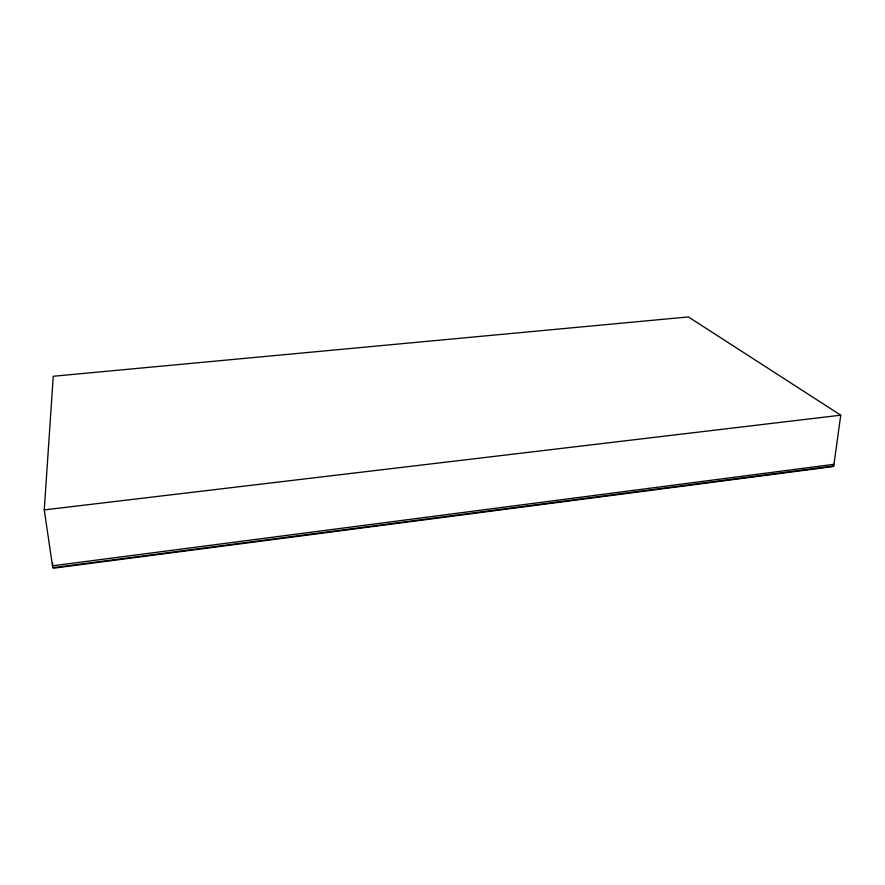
<?xml version="1.0" encoding="UTF-8"?>
<svg xmlns="http://www.w3.org/2000/svg" width="885" height="885" viewBox="0 0 885 885"><rect width="100%" height="100%" fill="white"/><g stroke="black" fill="none" stroke-linecap="round" stroke-linejoin="round"><path stroke-width="1.33" d="M52.624 563.07L52.492 565.814L833.947 464.326M44.25 509.904L53.266 376.258L688.386 316.93L840.75 415.187L833.725 465.997L831.8 466.749L54.483 568.07L52.768 567.705L44.25 509.904L840.75 415.187M52.768 567.705L833.725 465.997"/></g></svg>
